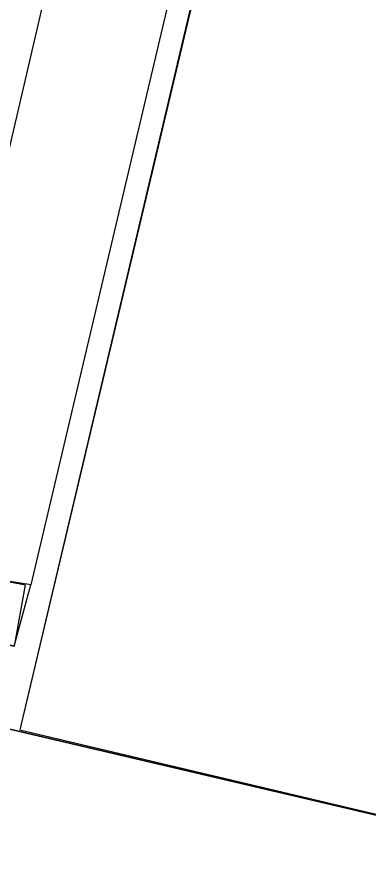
# Model space of a CAD drawing. Header units: feet. Extents: x -84 to 198, y -22 to 181.
# Drawn here: x 100.98 to 101.822, y 148.668 to 150.695 of the extents above; entities that cross this region are included whole.
import ezdxf

# ---------------------------------------------------------------- set-up
doc = ezdxf.new("R2010")
doc.units = ezdxf.units.FT
doc.layers.add('A-LINEA', color=7, linetype='CONTINUOUS')
doc.layers.add('A-MURO-CONCRETO', color=8, linetype='CONTINUOUS')

msp = doc.modelspace()

# ---------------------------------------------------------------- linework, layer by layer
at = {"layer": 'A-LINEA'}
for p, q in [((102.88, 156.9644), (100.9867, 148.9911)), ((102.5467, 155.8311), (101.0133, 149.3378)), ((101.4133, 152.3244), (100.8267, 149.8044)), ((101, 149.3378), (101, 149.3378)), ((101, 149.3378), (101, 149.3378)), ((101, 149.3378), (101, 149.3378)), ((101.0133, 149.3378), (101.0133, 149.3378)), ((101.0133, 149.3378), (101.0133, 149.3378)), ((101.0133, 149.3378), (101.0133, 149.3378))]:
    msp.add_line(p, q, dxfattribs=at)
for points in [[(103.1067, 159.3911), (103.0667, 159.2178), (102.5733, 157.1111), (102.8667, 156.9378), (100.9867, 148.9911), (103.5867, 148.3778), (103.4267, 147.7244), (111.4267, 145.8444), (113.8133, 145.2711), (117.8667, 144.3111), (114.9067, 131.8311), (119.4533, 130.7511), (119.2933, 130.0978), (122, 129.4578), (128.0267, 128.0444), (124.1867, 111.8044), (124.44, 111.7378), (125.7867, 111.4178), (129.48, 110.5511), (135.96, 109.0178), (135.88, 108.6844), (141.96, 107.2578)], [(103.1067, 159.3911), (103.0667, 159.2178), (102.5733, 157.1111), (102.8667, 156.9378), (100.9867, 148.9911), (103.5867, 148.3778), (103.4267, 147.7244), (111.4267, 145.8444), (113.8133, 145.2711), (117.8667, 144.3111), (114.9067, 131.8311), (119.4533, 130.7511), (119.2933, 130.0978), (122, 129.4578), (128.0267, 128.0444), (124.1867, 111.8044), (124.44, 111.7378), (125.7867, 111.4178), (129.48, 110.5511), (135.96, 109.0178), (135.88, 108.6844), (141.96, 107.2578)], [(100.9067, 149.2044), (100.9733, 149.1911), (101.0133, 149.3378), (101.0133, 149.3378), (100.9333, 149.3511), (100.9333, 149.3378), (100.9333, 149.3511), (101, 149.3378), (101, 149.3378), (100.9733, 149.1911), (100.9733, 149.1911), (100.92, 149.2044), (100.92, 149.2044), (100.92, 149.2044), (100.92, 149.2044)], [(100.9067, 149.2044), (100.9733, 149.1911), (101.0133, 149.3378), (101.0133, 149.3378), (100.9333, 149.3511), (100.9333, 149.3378), (100.9333, 149.3511), (101, 149.3378), (101, 149.3378), (100.9733, 149.1911), (100.9733, 149.1911), (100.92, 149.2044), (100.92, 149.2044), (100.92, 149.2044), (100.92, 149.2044)], [(100.9067, 149.2044), (100.9733, 149.1911), (101.0133, 149.3378), (101.0133, 149.3378), (100.9333, 149.3511), (100.9333, 149.3378), (100.9333, 149.3511), (101, 149.3378), (101, 149.3378), (100.9733, 149.1911), (100.9733, 149.1911), (100.92, 149.2044), (100.92, 149.2044), (100.92, 149.2044), (100.92, 149.2044)], [(103.24, 146.9244), (103.5867, 148.3778), (100.1733, 149.1778), (99.8267, 147.7244), (103.24, 146.9244)]]:
    msp.add_lwpolyline(points, dxfattribs=at)
at = {"layer": 'A-MURO-CONCRETO'}
msp.add_lwpolyline([(100.1733, 149.1778), (103.5867, 148.3778), (99.9867, 148.3778), (100.1733, 149.1778), (100.1733, 149.1778)], dxfattribs=at)

doc.saveas('drawing.dxf')
